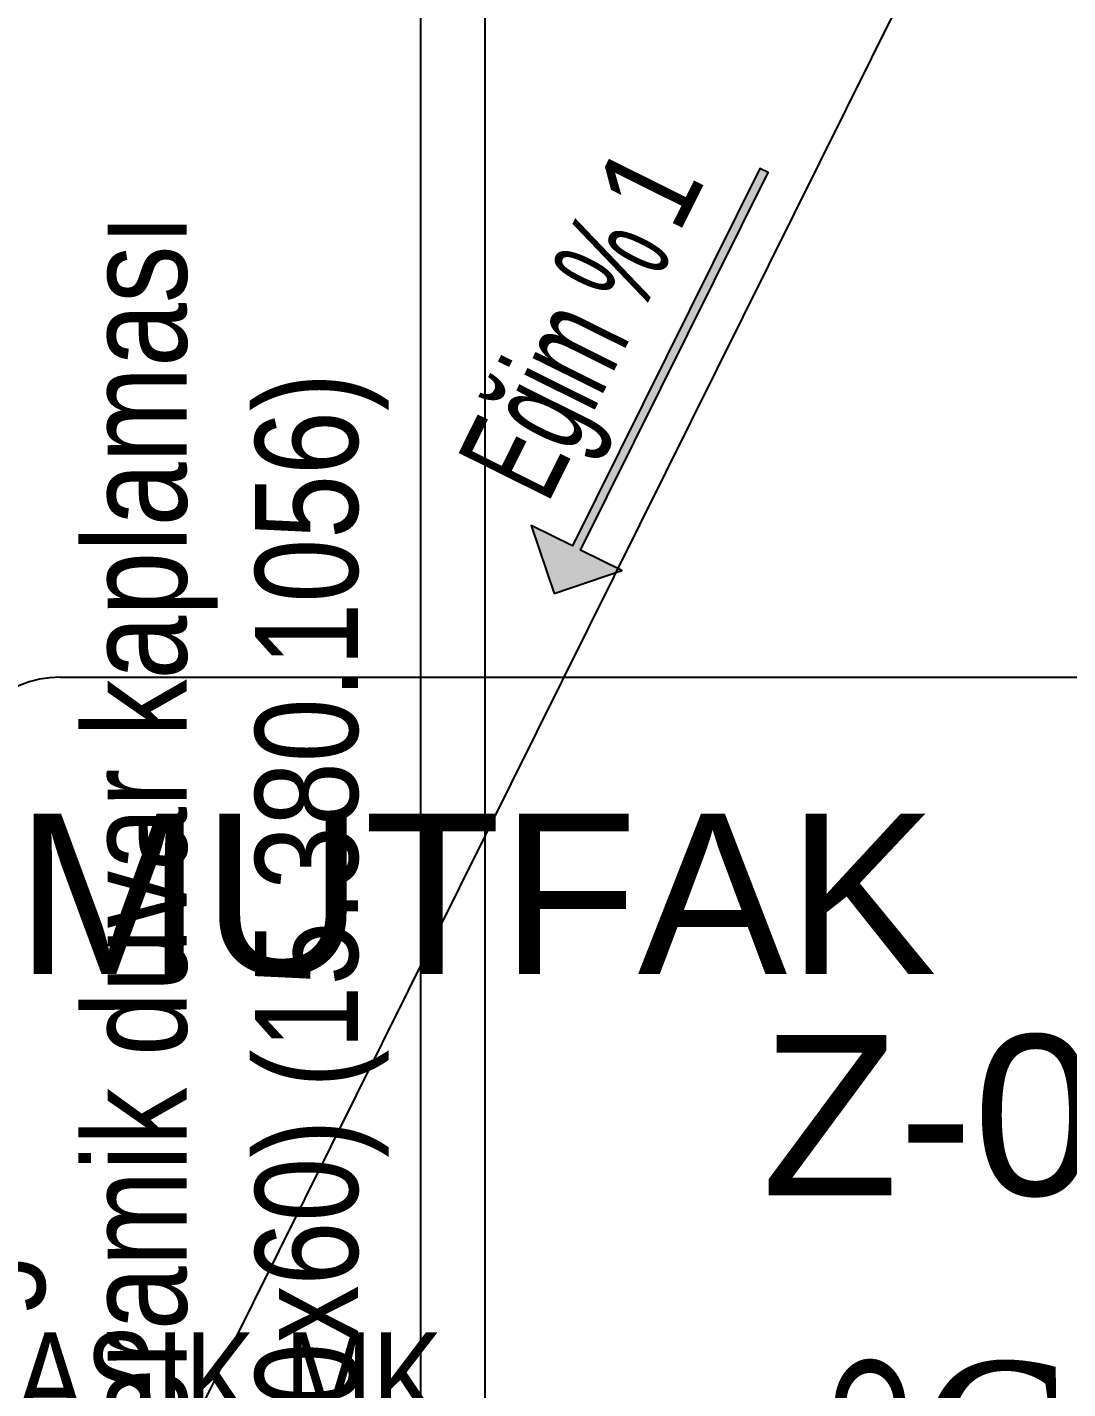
# Model space of a CAD drawing. Header units: inches. Extents: x 21 to 38546, y 13 to 15001.
# Drawn here: x 4482.2 to 4563.3, y 1132.4 to 1238.4 of the extents above; entities that cross this region are included whole.
import ezdxf
from ezdxf.enums import TextEntityAlignment as Align

# ---------------------------------------------------------------- set-up
doc = ezdxf.new("R2010")
doc.units = ezdxf.units.IN
doc.header["$MEASUREMENT"] = 0
for name, color, linetype in [('PEX', 1, 'Continuous'), ('pex_boru_dönüş', 5, 'Continuous'), ('pex_boru_gidiş', 1, 'Continuous'), ('RAD-MAHAL', 2, 'Continuous')]:
    doc.layers.add(name, color=color, linetype=linetype)
for name, color, linetype, lineweight in [('Z_MİM_-KM-PATTERN-00', 8, 'Continuous', 25), ('Z_MİM_-KM-TEXT', 8, 'Continuous', 25), ('Z_MİM_-KM-TEXT-DETAIL', 8, 'Continuous', 25), ('Z_MİM_-KM-TEXT-DETL', 8, 'Continuous', 25), ('Z_MİM_-KM-VITRF', 8, 'Continuous', 25), ('Z_MİM_00', 8, 'Continuous', 25)]:
    doc.layers.add(name, color=color, linetype=linetype, lineweight=lineweight)
doc.styles.add('-KM-OLCU', font='ARIALN.TTF')
doc.styles.add('Arial Narrow', font='ARIALN.TTF', dxfattribs={"height": 8})
doc.styles.add('mahal listesi', font='micross.ttf', dxfattribs={"width": 0.8, "height": 20})
doc.styles.get("Standard").update_dxf_attribs({"font": 'arial.ttf'})
doc.styles.add('STYLE2', font='times.ttf')

# ---------------------------------------------------------------- blocks, each defined once
blk = doc.blocks.new('*U171')
at = {"layer": 'Z_MİM_-KM-TEXT-DETAIL', "color": 7, "insert": (-0.63, -2.71), "char_height": 7.1737, "attachment_point": 1, "rotation": 90, "style": '-KM-OLCU'}
blk.add_mtext_dynamic_manual_height_columns('BULAŞIK MK.', width=76.6472, gutter_width=12.5, heights=[0], dxfattribs=at)
blk = doc.blocks.new('A$C25ED71EF')
at = {"layer": 'Z_MİM_-KM-TEXT', "color": 7, "insert": (-9.44, 30.2), "char_height": 20, "width": 264.1267, "attachment_point": 1, "style": 'mahal listesi'}
blk.add_mtext('\\A1;Tezgah Arası \\PSeramik duvar kaplaması (30x60) (15.380.1056)', dxfattribs=at)
blk = doc.blocks.new('*U231')
at = {"layer": 'Z_MİM_-KM-PATTERN-00'}
h = blk.add_hatch(color=256, dxfattribs=at)
h.dxf.hatch_style = 1
h.paths.add_polyline_path([(77.47, 3.94), (73.53, 7.87), (73.53, 4.29), (40.7, 4.29), (40.7, 3.58), (73.53, 3.58), (73.53, 0)])
at = {"linetype": 'Continuous'}
blk.add_lwpolyline([(77.47, 3.94), (73.53, 7.87), (73.53, 4.29), (40.7, 4.29), (40.7, 3.58), (73.53, 3.58), (73.53, 0)], close=True, dxfattribs=at)
at = {"color": 7, "style": '-KM-OLCU'}
blk.add_attdef('E', (48.18, 0.21), '', height=7.5, rotation=180, dxfattribs=at)
at = {"layer": 'Z_MİM_-KM-TEXT', "color": 7, "style": 'Arial Narrow', "width": 0.7}
blk.add_text('Eğim %%%', height=8, rotation=180, dxfattribs=at).set_placement((71.51, 0.42))
blk = doc.blocks.new('IS_MAHAL_NO1')
at = {"layer": 'RAD-MAHAL'}
for p, q in [((-57.03, 49.6), (57.21, 49.6)), ((-65.23, 41.4), (-65.23, -34.08)), ((65.41, 41.4), (65.41, -34.08))]:
    blk.add_line(p, q, dxfattribs=at)
blk.add_lwpolyline([(-57.03, -42.28), (57.21, -42.28)], dxfattribs=at)
for centre, start, end in [((-57.03, 41.4), 90, 180), ((57.21, 41.4), 0, 90), ((-57.03, -34.08), 180, 270), ((57.21, -34.08), 270, 0)]:
    blk.add_arc(centre, 8.2, start, end, dxfattribs=at)
at = {"layer": 'RAD-MAHAL', "color": 1, "style": 'STYLE2', "width": 0.8}
blk.add_text('%%DC', height=14.962, dxfattribs=at).set_placement((12.05, -23.16), align=Align.BOTTOM_CENTER)

msp = doc.modelspace()

# ---------------------------------------------------------------- linework, layer by layer
at = {"layer": 'pex_boru_dönüş'}
msp.add_lwpolyline([(4555.78, 1876.33), (4555.78, 1798.23), (4512.88, 1798.23), (4512.88, 1014.26), (4426.53, 1014.26), (4426.53, 1240.78)], dxfattribs=at)
at = {"layer": 'pex_boru_gidiş'}
msp.add_lwpolyline([(4560.78, 1869.33), (4560.78, 1793.23), (4517.88, 1793.23), (4517.88, 1014.26), (4426.53, 1014.26), (4426.53, 1235.78)], dxfattribs=at)
at = {"layer": 'Z_MİM_-KM-PATTERN-00'}
msp.add_lwpolyline([(4624.26, 1389.58), (4485.79, 1110.86)], dxfattribs=at)

# ---------------------------------------------------------------- block references
at = {"layer": 'RAD-MAHAL'}
msp.add_blockref('IS_MAHAL_NO1', (4541.88, 1138.23), dxfattribs=at)
at = {"layer": 'Z_MİM_-KM-TEXT-DETL', "xscale": 0.4000000000000039, "yscale": 0.4000000000000039, "zscale": 0.4000000000000039, "rotation": 90}
msp.add_blockref('A$C25ED71EF', (4485.41, 1126.84), dxfattribs=at)
at = {"layer": 'Z_MİM_-KM-VITRF', "ltscale": 0.5, "rotation": 270}
msp.add_blockref('*U171', (4468.01, 1136.17), dxfattribs=at)
at = {"layer": 'Z_MİM_00', "rotation": 243.5816395350281}
msp.add_blockref('*U231', (4554.22, 1265.49), dxfattribs=at).add_auto_attribs({'E': '1'})

# ---------------------------------------------------------------- texts
at = {"layer": 'PEX', "color": 1}
msp.add_text('MUTFAK', height=12.5, dxfattribs=at).set_placement((4481.31, 1164.71))
msp.add_text('Z-08', height=12.5, dxfattribs=at).set_placement((4557.39, 1143.72), align=Align.BOTTOM_CENTER)

doc.saveas('drawing.dxf')
